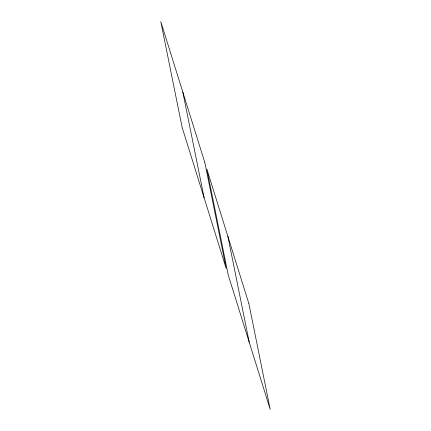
<?xml version="1.0" encoding="UTF-8"?>
<svg xmlns="http://www.w3.org/2000/svg" width="431" height="431" viewBox="0 0 431 431"><rect width="100%" height="100%" fill="white"/><g stroke="black" fill="none" stroke-linecap="round" stroke-linejoin="round"><path stroke-width="0.65" d="M227.875 236.387L249.204 342.16M182.809 92.083L204.138 197.856M204.838 162.611L160.785 21.55L182.108 127.323L226.162 268.389L204.838 162.611M248.892 303.677L206.864 169.097L228.188 274.87L270.215 409.45L248.892 303.677"/></g></svg>
